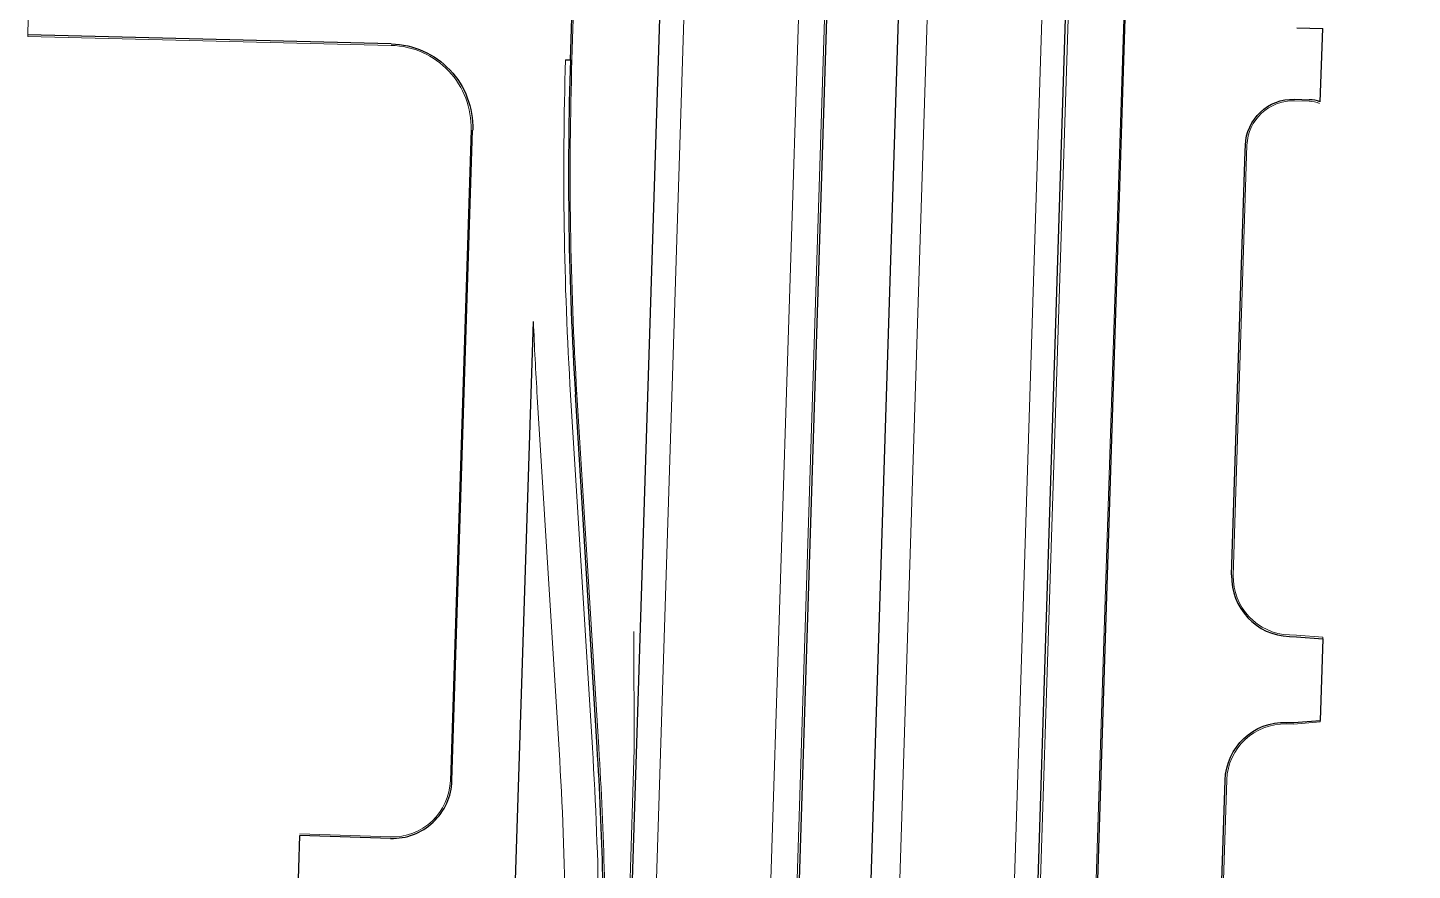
# Model space of a CAD drawing. Extents: x 2536801 to 2538856, y 7112140 to 7131569.
# Drawn here: x 2537682 to 2538262, y 7121361 to 7121714 of the extents above; entities that cross this region are included whole.
import ezdxf

# ---------------------------------------------------------------- set-up
doc = ezdxf.new("R2010")
doc.units = 0
doc.header["$LTSCALE"] = 100
doc.header["$MEASUREMENT"] = 0
for name, color, linetype, lineweight in [('D_BOC_FR', 3, 'Continuous', 13), ('D_BOC_RMP', 1, 'Continuous', 13), ('D_BOC_XST', 4, 'Continuous', 13), ('D_CTB_1', 2, 'Continuous', 0), ('D_DRVWY_1', 6, 'Continuous', 30), ('D_EOS_ML', 7, 'Continuous', 30), ('D_EOS_RMP', 1, 'Continuous', 30), ('D_EOT_ML', 7, 'Continuous', 13), ('D_EOT_RMP', 1, 'Continuous', 13), ('D_FOC_FR', 3, 'Continuous', 30), ('D_FOC_RMP', 1, 'Continuous', 30), ('D_FOC_XST', 4, 'Continuous', 30), ('D_MBGF', 20, 'Continuous', 0)]:
    doc.layers.add(name, color=color, linetype=linetype, lineweight=lineweight)
doc.linetypes.add('mbgf', pattern='A,1,-0.5,[46,dgnlstyle-BGELINES.shx,S=0.008,R=0,X=0,Y=0],-0.5,1', length=3)

msp = doc.modelspace()

# ---------------------------------------------------------------- linework, layer by layer
at = {"layer": 'D_BOC_FR', "lineweight": 0}
for p, q in [((2538119.74, 7121038.6), (2538194.31, 7123378.9)), ((2537910.06, 7121700.85), (2537952.04, 7123018.4)), ((2537859.08, 7121398.78), (2537867.77, 7121671.53)), ((2538187.32, 7121484.91), (2538193.07, 7121665.14)), ((2538176.13, 7121133.69), (2538184.59, 7121399.23))]:
    msp.add_line(p, q, dxfattribs=at)
at = {"layer": 'D_BOC_RMP', "lineweight": 0}
msp.add_line((2537921.31, 7121412.77), (2537912.16, 7121560.73), dxfattribs=at)
for centre, radius, start, end in [((2539406.64, 7121653.16), 1497.33, 178.17507, 183.53936), ((2536421.51, 7121320.01), 1502.67, 359.43725, 3.53936)]:
    msp.add_arc(centre, radius, start, end, dxfattribs=at)
at = {"layer": 'D_BOC_XST', "lineweight": 0}
msp.add_line((2537834.3, 7121706.95), (2537681.88, 7121710.69), dxfattribs=at)
at = {"layer": 'D_BOC_XST', "lineweight": 0, "extrusion": (0, 0, -1)}
msp.add_arc((-2537833.46, 7121672.62), 34.33, 91.40798, 181.82482, dxfattribs=at)
at = {"layer": 'D_CTB_1', "linetype": 'Continuous', "lineweight": 0, "ltscale": 0.025}
for p, q in [((2537962.61, 7120042.5), (2538047.63, 7122711.15)), ((2538099.59, 7121138.69), (2538136.21, 7122288.11)), ((2537920.35, 7120914.24), (2537935.63, 7121394.04))]:
    msp.add_line(p, q, dxfattribs=at)
at = {"layer": 'D_DRVWY_1'}
for p, q in [((2538213.98, 7121714.38), (2538224.88, 7121714.03)), ((2538223.8, 7121683.28), (2538224.88, 7121714.03)), ((2538213.02, 7121684.39), (2538219.19, 7121684.19)), ((2538210.85, 7121459.29), (2538213.85, 7121459.19)), ((2538213.85, 7121459.19), (2538224.83, 7121458.28)), ((2538224.83, 7121458.28), (2538223.74, 7121424.13)), ((2538209.71, 7121423.31), (2538212.71, 7121423.21)), ((2538212.71, 7121423.21), (2538223.74, 7121424.13)), ((2537795.11, 7121348.47), (2537795.99, 7121375.92)), ((2537833.97, 7121374.71), (2537795.99, 7121375.92))]:
    msp.add_line(p, q, dxfattribs=at)
at = {"layer": 'D_DRVWY_1', "lineweight": 0}
for p, q in [((2538213, 7121683.72), (2538219.17, 7121683.53)), ((2538210.87, 7121459.95), (2538213.87, 7121459.86)), ((2538213.91, 7121459.86), (2538224.88, 7121458.95)), ((2538224.83, 7121458.28), (2538224.88, 7121458.95)), ((2538209.69, 7121422.64), (2538212.68, 7121422.54)), ((2538212.76, 7121422.55), (2538223.8, 7121423.47)), ((2538223.74, 7121424.13), (2538223.8, 7121423.47)), ((2537833.99, 7121375.37), (2537796.01, 7121376.58))]:
    msp.add_line(p, q, dxfattribs=at)
at = {"layer": 'D_DRVWY_1', "extrusion": (0, 0, -1)}
for centre, radius in [((-2538212.39, 7121664.4), 20), ((-2538208.91, 7121398.32), 25)]:
    msp.add_arc(centre, radius, 1.82497, 91.82497, dxfattribs=at)
at = {"layer": 'D_DRVWY_1', "lineweight": 0, "extrusion": (0, 0, -1)}
for centre, radius, start in [((-2538212.39, 7121664.4), 19.33, 2.19354), ((-2538208.91, 7121398.32), 24.33, 2.1535)]:
    msp.add_arc(centre, radius, start, 91.82497, dxfattribs=at)
at = {"layer": 'D_DRVWY_1'}
for centre, radius, start, end in [((2538219.24, 7121672.35), 11.85, 67.35426, 90.24315), ((2538211.65, 7121484.28), 25, 178.17503, 268.17503), ((2537834.77, 7121399.69), 25, 268.17507, 358.17518)]:
    msp.add_arc(centre, radius, start, end, dxfattribs=at)
at = {"layer": 'D_DRVWY_1', "lineweight": 0}
for centre, radius, start, end in [((2538219.24, 7121672.35), 11.18, 67.35426, 90.24315), ((2538211.65, 7121484.28), 24.33, 178.50355, 268.17503), ((2537834.77, 7121399.69), 24.33, 268.17507, 358.17518)]:
    msp.add_arc(centre, radius, start, end, dxfattribs=at)
at = {"layer": 'D_EOS_ML'}
for p, q in [((2537858.55, 7116745.35), (2538220.42, 7128102.78)), ((2537888.54, 7116744.4), (2538250.41, 7128101.82)), ((2538057.19, 7119839.38), (2538136.8, 7122338.12)), ((2537921.35, 7120914.21), (2537954.94, 7121968.72))]:
    msp.add_line(p, q, dxfattribs=at)
at = {"layer": 'D_EOS_RMP'}
msp.add_line((2537907.4, 7121700.93), (2537909.4, 7121700.87), dxfattribs=at)
at = {"layer": 'D_EOT_ML'}
for p, q in [((2537846.56, 7116745.74), (2538208.43, 7128103.16)), ((2537900.53, 7116744.02), (2538262.4, 7128101.44)), ((2538047.19, 7119839.7), (2538192.69, 7124406.1)), ((2537920.56, 7120575.68), (2538034.73, 7124158.82))]:
    msp.add_line(p, q, dxfattribs=at)
at = {"layer": 'D_EOT_RMP'}
for p, q in [((2537904.67, 7121411.74), (2537895.52, 7121559.7)), ((2537918.65, 7121412.61), (2537909.5, 7121560.56))]:
    msp.add_line(p, q, dxfattribs=at)
for centre, radius, start, end in [((2539406.64, 7121653.16), 1500, 178.17507, 183.53936), ((2539406.64, 7121653.16), 1514, 182.34089, 183.53936), ((2536421.51, 7121320.01), 1486, 358.17507, 3.53936), ((2536421.51, 7121320.01), 1500, 358.17507, 3.53936)]:
    msp.add_arc(centre, radius, start, end, dxfattribs=at)
at = {"layer": 'D_FOC_FR'}
for p, q in [((2538120.41, 7121038.58), (2538194.98, 7123378.88)), ((2537909.4, 7121700.87), (2537951.38, 7123018.43)), ((2537859.75, 7121398.9), (2537868.44, 7121671.51)), ((2538186.66, 7121485.07), (2538192.32, 7121662.69)), ((2538192.32, 7121662.69), (2538192.4, 7121665.04)), ((2538175.65, 7121139.45), (2538183.92, 7121399.12))]:
    msp.add_line(p, q, dxfattribs=at)
at = {"layer": 'D_FOC_FR', "color": 3}
msp.add_line((2537884.49, 7121296.15), (2537893.9, 7121591.32), dxfattribs=at)
at = {"layer": 'D_FOC_RMP'}
msp.add_line((2537920.64, 7121412.73), (2537911.49, 7121560.68), dxfattribs=at)
for centre, radius, start, end in [((2539406.64, 7121653.16), 1498, 178.17507, 183.53936), ((2536421.51, 7121320.01), 1502, 359.43725, 3.53936)]:
    msp.add_arc(centre, radius, start, end, dxfattribs=at)
at = {"layer": 'D_FOC_XST', "color": 4, "lineweight": 13}
msp.add_line((2537683.78, 7121788), (2537681.88, 7121710.69), dxfattribs=at)
at = {"layer": 'D_FOC_XST'}
msp.add_line((2537834.32, 7121707.61), (2537681.9, 7121711.36), dxfattribs=at)
at = {"layer": 'D_FOC_XST', "extrusion": (0, 0, -1)}
msp.add_arc((-2537833.46, 7121672.62), 35, 91.40798, 181.82482, dxfattribs=at)
at = {"layer": 'D_MBGF', "linetype": 'mbgf', "lineweight": 13, "ltscale": 0.025}
for p, q in [((2537936.19, 7121411.41), (2537936.03, 7121461.41)), ((2537935.63, 7121394.04), (2537936.21, 7121412.03))]:
    msp.add_line(p, q, dxfattribs=at)

doc.saveas('drawing.dxf')
